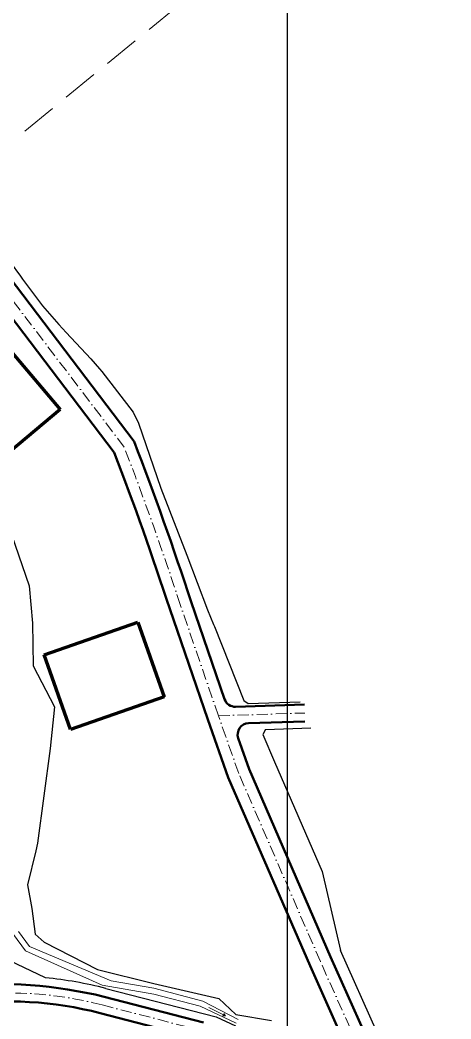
# Model space of a CAD drawing. Header units: metres. Extents: x -84 to 383, y -1857 to -1252.
# Drawn here: x 267.5 to 382.4, y -1723.2 to -1456.6 of the extents above; entities that cross this region are included whole.
import ezdxf

# ---------------------------------------------------------------- set-up
doc = ezdxf.new("R2010")
doc.units = ezdxf.units.M
doc.header["$MEASUREMENT"] = 0
doc.linetypes.add('13', pattern=[5, 3, -1, 0, -1])
doc.linetypes.add('HIDDEN2', pattern=[4.7625, 3.175, -1.5875])
for name, color, linetype in [('2', 5, 'Continuous'), ('OGR', 41, 'Continuous'), ('steni1', 6, 'Continuous')]:
    doc.layers.add(name, color=color, linetype=linetype)
for name, color, linetype, lineweight in [('new shit', 6, 'Continuous', 100), ('OS', 1, '13', 20), ('REG', 1, 'Continuous', 50), ('znaci_voda', 3, 'Continuous', 9)]:
    doc.layers.add(name, color=color, linetype=linetype, lineweight=lineweight)
doc.styles.get("Standard").update_dxf_attribs({"font": 'arial.ttf'})

# ---------------------------------------------------------------- blocks, each defined once
blk = doc.blocks.new('180')
at = {"layer": 'znaci_voda'}
for p, q in [((0, 0), (5, 0)), ((5, 0), (4.38, 0.36)), ((4.38, 0.36), (4.38, -0.36)), ((5, 0), (4.38, -0.36)), ((4.43, 0.33), (4.43, -0.33)), ((4.48, 0.3), (4.48, -0.3)), ((4.48, 0.3), (4.48, -0.3)), ((4.53, 0.27), (4.53, -0.27)), ((4.58, 0.24), (4.58, -0.24)), ((4.63, 0.21), (4.63, -0.21)), ((4.68, 0.18), (4.68, -0.18)), ((4.73, 0.16), (4.73, -0.16)), ((4.78, 0.13), (4.78, -0.13)), ((4.83, 0.1), (4.83, -0.1)), ((4.88, 0.07), (4.88, -0.07)), ((4.93, 0.04), (4.93, -0.04)), ((4.98, 0.01), (4.98, -0.01))]:
    blk.add_line(p, q, dxfattribs=at)
at = {"flags": 3}
blk.add_attdef('KLASIF', (0, 0), '', height=1, dxfattribs=at)

msp = doc.modelspace()

# ---------------------------------------------------------------- linework, layer by layer
at = {"layer": '2', "linetype": 'HIDDEN2', "lineweight": 20, "ltscale": 3}
msp.add_line((353.53, -1416.84), (246.03, -1504.87), dxfattribs=at)
at = {"layer": 'new shit'}
for p, q in [((264.59, -1544.31), (278.24, -1560.5)), ((278.24, -1560.5), (258, -1577.56)), ((273.99, -1626), (298.98, -1617.26)), ((298.98, -1617.26), (305.97, -1637.25)), ((280.98, -1645.99), (273.99, -1626)), ((305.97, -1637.25), (280.98, -1645.99))]:
    msp.add_line(p, q, dxfattribs=at)
at = {"layer": 'OGR'}
for p, q in [((262.09, -1517.51), (267.64, -1524.98)), ((267.64, -1524.98), (268.22, -1525.71)), ((268.22, -1525.71), (273.5, -1532.86)), ((273.5, -1532.86), (277.91, -1537.87)), ((277.91, -1537.87), (279.84, -1539.98)), ((279.84, -1539.98), (286.45, -1546.97)), ((286.45, -1546.97), (288.68, -1549.65)), ((288.68, -1549.65), (289.32, -1550.4)), ((289.32, -1550.4), (297.66, -1561.25)), ((297.66, -1561.25), (299.14, -1564.21)), ((299.14, -1564.21), (305.08, -1581.54)), ((261.35, -1582.69), (269.98, -1607.56)), ((305.08, -1581.54), (312.02, -1599.39)), ((312.02, -1599.39), (317.53, -1613.99)), ((269.98, -1607.56), (269.98, -1607.56)), ((269.98, -1607.56), (270.84, -1617.54)), ((317.53, -1613.99), (319.14, -1617.92)), ((270.84, -1617.54), (271.02, -1628.94)), ((319.14, -1617.92), (319.41, -1618.42)), ((319.41, -1618.42), (327.23, -1638.19)), ((271.02, -1628.94), (276.76, -1639.94)), ((276.76, -1639.94), (275.54, -1651.06)), ((327.23, -1638.19), (328.32, -1639.04)), ((328.32, -1639.04), (342.24, -1638.59)), ((332.96, -1645.94), (332.24, -1647.32)), ((332.24, -1647.32), (335.39, -1654.57)), ((332.96, -1645.94), (345.06, -1645.55)), ((275.54, -1651.06), (272.19, -1676.26)), ((335.39, -1654.57), (348.11, -1683.88)), ((272.19, -1676.26), (271.75, -1678.37)), ((271.75, -1678.37), (269.56, -1687.43)), ((348.11, -1683.88), (352.94, -1704.92)), ((269.56, -1687.43), (270.69, -1693.74)), ((270.69, -1693.74), (271.57, -1700.56)), ((271.57, -1700.56), (273.98, -1702.7)), ((273.98, -1702.7), (288.21, -1710.03)), ((362.64, -1726.65), (352.94, -1704.92)), ((274.32, -1712.24), (264.83, -1707.71)), ((288.21, -1710.03), (303.2, -1713.71)), ((303.2, -1713.71), (320.57, -1717.77)), ((290.42, -1715.08), (319.84, -1722.69)), ((320.57, -1717.77), (325.09, -1722.07)), ((319.84, -1722.69), (324.94, -1725.03)), ((325.09, -1722.07), (334.57, -1723.64))]:
    msp.add_line(p, q, dxfattribs=at)
msp.add_arc((264.42, -1815.52), 103.75, 75.4863, 84.5278, dxfattribs=at)
at = {"layer": 'OS'}
for p, q in [((295.3, -1570.56), (241.9, -1500.2)), ((320.43, -1642.29), (310.3, -1612.81)), ((320.43, -1642.29), (343.44, -1641.55)), ((325.83, -1657.68), (320.43, -1642.29)), ((347.61, -1707.85), (325.83, -1657.68)), ((359.67, -1734.87), (347.61, -1707.85)), ((289.44, -1719.47), (315.89, -1726.32))]:
    msp.add_line(p, q, dxfattribs=at)
for centre, radius, start, end in [((-503.67, -1877.94), 856.06, 18.04158, 21.04292), ((264.38, -1816.28), 100, 75.4863, 97.8343)]:
    msp.add_arc(centre, radius, start, end, dxfattribs=at)
at = {"layer": 'REG'}
for p, q in [((297.95, -1569.08), (250.28, -1506.28)), ((292.66, -1572.03), (246.64, -1511.41)), ((322.09, -1637.87), (313.15, -1611.86)), ((317.6, -1643.27), (307.46, -1613.77)), ((343.37, -1639.31), (325.02, -1639.89)), ((323.04, -1658.77), (317.6, -1643.27)), ((344.86, -1709.06), (323.04, -1658.77)), ((354.49, -1730.63), (344.86, -1709.06)), ((290, -1717.29), (316.46, -1724.14)), ((315.33, -1728.5), (288.87, -1721.65))]:
    msp.add_line(p, q, dxfattribs=at)
msp.add_lwpolyline([(382.43, -1749.24, -0.249677), (362.4, -1733.65), (350.35, -1706.65), (328.63, -1656.58), (325.71, -1648.28, -0.50683), (328.45, -1644.28), (343.51, -1643.8)], format="xyb", dxfattribs=at)
for centre, radius, start, end in [((-503.67, -1877.94), 859.06, 18.04321, 21.07135), ((-503.67, -1877.94), 853.06, 18.03995, 21.01434), ((324.92, -1636.89), 3, 198.9714, 271.8265), ((261.22, -1836.37), 122.51, 76.4121, 95.043), ((264.38, -1816.28), 97.75, 75.4863, 97.8415)]:
    msp.add_arc(centre, radius, start, end, dxfattribs=at)
at = {"layer": 'steni1'}
msp.add_line((338.82, -1856.82), (338.82, -1262.82), dxfattribs=at)
at = {"layer": 'znaci_voda'}
for p, q in [((268.99, -1705.01), (265.81, -1700.64)), ((267.13, -1699.9), (270.03, -1703.89)), ((270.03, -1703.89), (291.84, -1713.04)), ((289.43, -1714.19), (268.99, -1705.01)), ((303.21, -1716.56), (289.43, -1714.19)), ((291.84, -1713.04), (303.19, -1715.01)), ((303.19, -1715.01), (316.24, -1718.47)), ((315.53, -1719.83), (303.21, -1716.56)), ((325.16, -1724.38), (315.53, -1719.83)), ((316.24, -1718.47), (325.69, -1723.36))]:
    msp.add_line(p, q, dxfattribs=at)

# ---------------------------------------------------------------- block references
at = {"layer": 'znaci_voda', "rotation": 333.2464305338798}
msp.add_blockref('180', (317.87, -1720.12), dxfattribs=at)

doc.saveas('drawing.dxf')
